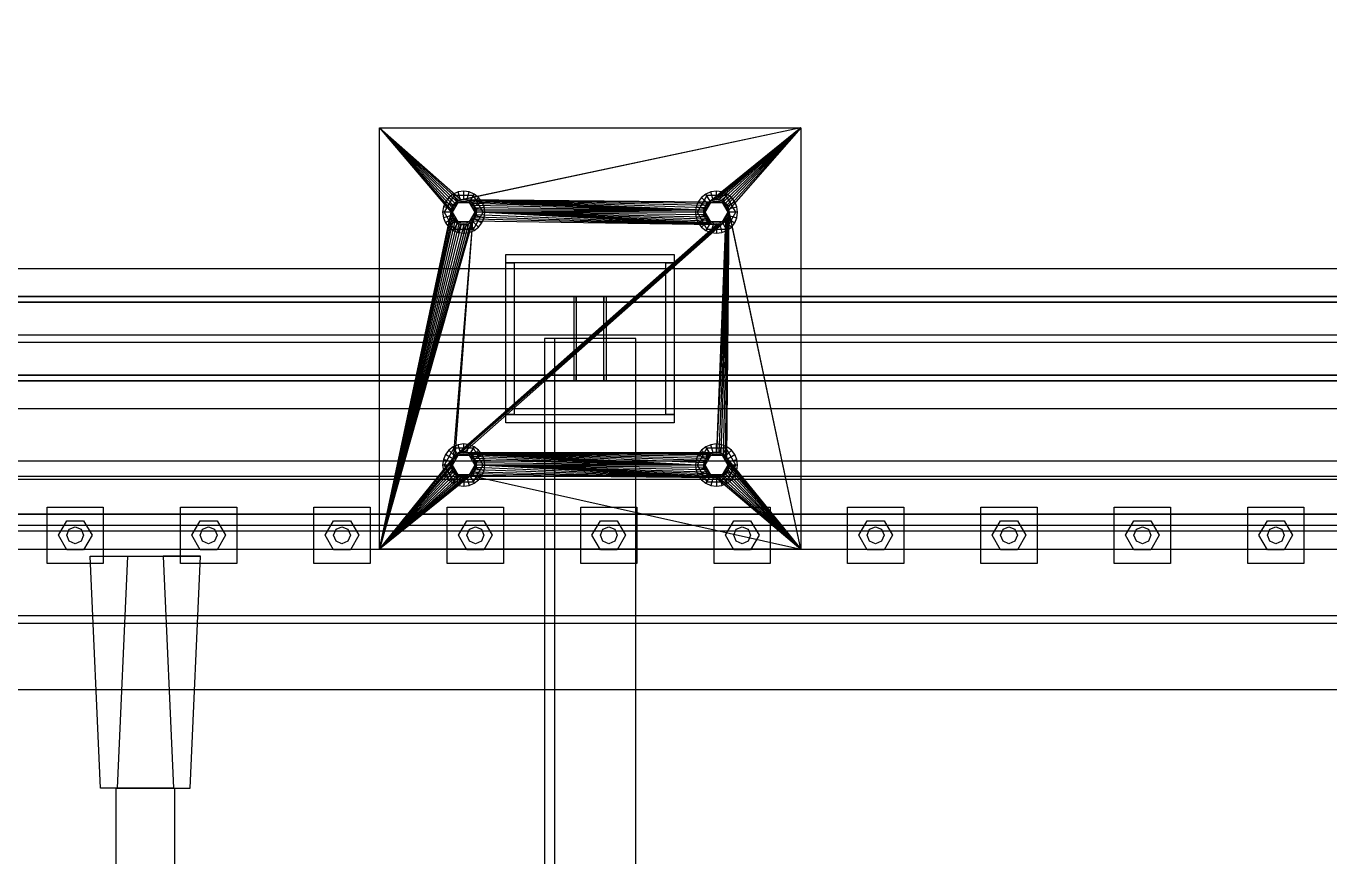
# Model space of a CAD drawing. Header units: millimetres. Extents: x -191664 to 191490, y -197311 to 10263.
# Drawn here: x 3140 to 4068, y -89218 to -88627 of the extents above; entities that cross this region are included whole.
import ezdxf

# ---------------------------------------------------------------- set-up
doc = ezdxf.new("R2010")
doc.units = ezdxf.units.MM
doc.layers.add('DET_mezcladora_superior', color=7, linetype='Continuous', lineweight=0)
doc.layers.add('R15_COTAS_TRANSPORTE_P', color=1, linetype='Continuous', lineweight=0)
doc.dimstyles.new('PLANTA_20', dxfattribs={"dimtxt": 50, "dimasz": 30, "dimexe": 30, "dimexo": 16, "dimgap": 20, "dimtad": 1, "dimtih": 1, "dimtoh": 1, "dimdec": 1, "dimzin": 0, "dimdsep": 46, "dimcen": 0.09, "dimadec": 0, "dimazin": 0, "dimtfac": 1, "dimtdec": 4, "dimtofl": 0, "dimtmove": 0, "dimatfit": 3, "dimfxl": 1, "dimtolj": 1, "dimtzin": 0, "dimarcsym": 0})

# ---------------------------------------------------------------- blocks, each defined once
blk = doc.blocks.new('*D133')
at = {"layer": 'Defpoints', "color": 0, "transparency": 16777216}
for p in [(439.69, -194147.98), (217.89, -194406.09), (-500, -194490), (-500, -194490), (500, -194490)]:
    blk.add_point(p, dxfattribs=at)
at = {"layer": 'R15_COTAS_TRANSPORTE_P', "color": 0, "lineweight": -2, "transparency": 16777216}
blk.add_arc((-500, -194490), 722.77, 2.37834, 17.62166, dxfattribs=at)
at = {"layer": 'R15_COTAS_TRANSPORTE_P', "color": 0, "transparency": 16777216}
for points in [[(184.12, -194272.81), (193.59, -194269.58), (179.18, -194242.8)], [(227.15, -194459.9), (217.15, -194460.11), (222.77, -194490)]]:
    blk.add_solid(points, dxfattribs=at)

msp = doc.modelspace()

# ---------------------------------------------------------------- linework, layer by layer
at = {"layer": 'DET_mezcladora_superior', "color": 252, "true_color": 0x82929a}
for p, q in [((3391.67, -89000), (3391.67, -88700)), ((3391.67, -88700), (3442.67, -88760)), ((3391.67, -88700), (3442.84, -88758.24)), ((3391.67, -88700), (3443.35, -88756.56)), ((3391.67, -88700), (3444.18, -88755)), ((3391.67, -88700), (3445.3, -88753.64)), ((3391.67, -88700), (3446.67, -88752.52)), ((3391.67, -88700), (3448.22, -88751.69)), ((3391.67, -88700), (3449.91, -88751.17)), ((3391.67, -88700), (3691.67, -88700)), ((3691.67, -88700), (3449.91, -88751.17)), ((3691.67, -88700), (3451.67, -88751)), ((3691.67, -88700), (3626.67, -88752.52)), ((3691.67, -88700), (3628.22, -88751.69)), ((3691.67, -88700), (3629.91, -88751.17)), ((3691.67, -88700), (3631.67, -88751)), ((3691.67, -88700), (3633.42, -88751.17)), ((3691.67, -88700), (3635.11, -88751.69)), ((3691.67, -88700), (3636.67, -88752.52)), ((3691.67, -88700), (3638.03, -88753.64)), ((3691.67, -88700), (3639.15, -88755)), ((3691.67, -88700), (3639.98, -88756.56)), ((3691.67, -88700), (3640.49, -88758.24)), ((3691.67, -88700), (3691.67, -89000)), ((3442.84, -88758.24), (3442.67, -88760)), ((3443.35, -88756.56), (3442.84, -88758.24)), ((3444.18, -88755), (3443.35, -88756.56)), ((3445.3, -88753.64), (3444.18, -88755)), ((3446.67, -88752.52), (3445.3, -88753.64)), ((3448.22, -88751.69), (3446.67, -88752.52)), ((3449.91, -88751.17), (3448.22, -88751.69)), ((3451.67, -88751), (3449.91, -88751.17)), ((3453.42, -88751.17), (3451.67, -88751)), ((3451.67, -88751), (3622.84, -88758.24)), ((3451.67, -88751), (3623.35, -88756.56)), ((3451.67, -88751), (3624.18, -88755)), ((3451.67, -88751), (3625.3, -88753.64)), ((3451.67, -88751), (3626.67, -88752.52)), ((3455.11, -88751.69), (3453.42, -88751.17)), ((3453.42, -88751.17), (3622.84, -88758.24)), ((3456.67, -88752.52), (3455.11, -88751.69)), ((3455.11, -88751.69), (3622.84, -88758.24)), ((3458.03, -88753.64), (3456.67, -88752.52)), ((3456.67, -88752.52), (3622.84, -88758.24)), ((3459.15, -88755), (3458.03, -88753.64)), ((3458.03, -88753.64), (3622.84, -88758.24)), ((3459.98, -88756.56), (3459.15, -88755)), ((3459.15, -88755), (3622.84, -88758.24)), ((3460.49, -88758.24), (3459.98, -88756.56)), ((3459.98, -88756.56), (3622.84, -88758.24)), ((3460.67, -88760), (3460.49, -88758.24)), ((3460.49, -88758.24), (3622.84, -88758.24)), ((3460.67, -88760), (3622.84, -88758.24)), ((3622.84, -88758.24), (3622.67, -88760)), ((3623.35, -88756.56), (3622.84, -88758.24)), ((3624.18, -88755), (3623.35, -88756.56)), ((3625.3, -88753.64), (3624.18, -88755)), ((3626.67, -88752.52), (3625.3, -88753.64)), ((3628.22, -88751.69), (3626.67, -88752.52)), ((3629.91, -88751.17), (3628.22, -88751.69)), ((3631.67, -88751), (3629.91, -88751.17)), ((3633.42, -88751.17), (3631.67, -88751)), ((3635.11, -88751.69), (3633.42, -88751.17)), ((3636.67, -88752.52), (3635.11, -88751.69)), ((3638.03, -88753.64), (3636.67, -88752.52)), ((3639.15, -88755), (3638.03, -88753.64)), ((3639.98, -88756.56), (3639.15, -88755)), ((3640.49, -88758.24), (3639.98, -88756.56)), ((3691.67, -89000), (3640.49, -88758.24)), ((3640.67, -88760), (3640.49, -88758.24)), ((3391.67, -89000), (3442.67, -88760)), ((3442.84, -88761.76), (3391.67, -89000)), ((3443.35, -88763.44), (3391.67, -89000)), ((3444.18, -88765), (3391.67, -89000)), ((3445.3, -88766.36), (3391.67, -89000)), ((3458.03, -88766.36), (3391.67, -89000)), ((3446.67, -88767.48), (3391.67, -89000)), ((3456.67, -88767.48), (3391.67, -89000)), ((3448.22, -88768.31), (3391.67, -89000)), ((3455.11, -88768.31), (3391.67, -89000)), ((3442.67, -88760), (3442.84, -88761.76)), ((3442.84, -88761.76), (3443.35, -88763.44)), ((3443.35, -88763.44), (3444.18, -88765)), ((3444.18, -88765), (3445.3, -88766.36)), ((3458.03, -88766.36), (3444.18, -88935)), ((3445.3, -88766.36), (3446.67, -88767.48)), ((3458.03, -88766.36), (3445.3, -88933.64)), ((3638.03, -88766.36), (3445.3, -88933.64)), ((3636.67, -88767.48), (3445.3, -88933.64)), ((3635.11, -88768.31), (3445.3, -88933.64)), ((3638.03, -88766.36), (3446.67, -88932.52)), ((3446.67, -88767.48), (3448.22, -88768.31)), ((3638.03, -88766.36), (3448.22, -88931.69)), ((3448.22, -88768.31), (3449.91, -88768.83)), ((3638.03, -88766.36), (3449.91, -88931.17)), ((3638.03, -88766.36), (3451.67, -88931)), ((3453.42, -88768.83), (3455.11, -88768.31)), ((3455.11, -88768.31), (3456.67, -88767.48)), ((3456.67, -88767.48), (3458.03, -88766.36)), ((3458.03, -88766.36), (3459.15, -88765)), ((3631.67, -88769), (3458.03, -88766.36)), ((3459.15, -88765), (3459.98, -88763.44)), ((3631.67, -88769), (3459.15, -88765)), ((3459.98, -88763.44), (3460.49, -88761.76)), ((3631.67, -88769), (3459.98, -88763.44)), ((3460.49, -88761.76), (3460.67, -88760)), ((3631.67, -88769), (3460.49, -88761.76)), ((3622.67, -88760), (3460.67, -88760)), ((3622.84, -88761.76), (3460.67, -88760)), ((3623.35, -88763.44), (3460.67, -88760)), ((3624.18, -88765), (3460.67, -88760)), ((3625.3, -88766.36), (3460.67, -88760)), ((3626.67, -88767.48), (3460.67, -88760)), ((3628.22, -88768.31), (3460.67, -88760)), ((3629.91, -88768.83), (3460.67, -88760)), ((3631.67, -88769), (3460.67, -88760)), ((3622.67, -88760), (3622.84, -88761.76)), ((3622.84, -88761.76), (3623.35, -88763.44)), ((3623.35, -88763.44), (3624.18, -88765)), ((3624.18, -88765), (3625.3, -88766.36)), ((3625.3, -88766.36), (3626.67, -88767.48)), ((3626.67, -88767.48), (3628.22, -88768.31)), ((3628.22, -88768.31), (3629.91, -88768.83)), ((3640.67, -88760), (3631.67, -88931)), ((3640.49, -88761.76), (3631.67, -88931)), ((3639.98, -88763.44), (3631.67, -88931)), ((3639.15, -88765), (3631.67, -88931)), ((3638.03, -88766.36), (3631.67, -88931)), ((3640.67, -88760), (3633.42, -88931.17)), ((3633.42, -88768.83), (3635.11, -88768.31)), ((3635.11, -88931.69), (3640.67, -88760)), ((3635.11, -88768.31), (3636.67, -88767.48)), ((3636.67, -88932.52), (3640.67, -88760)), ((3636.67, -88767.48), (3638.03, -88766.36)), ((3638.03, -88933.64), (3640.67, -88760)), ((3638.03, -88766.36), (3639.15, -88765)), ((3639.15, -88935), (3640.67, -88760)), ((3639.15, -88765), (3639.98, -88763.44)), ((3639.98, -88763.44), (3640.49, -88761.76)), ((3640.49, -88761.76), (3640.67, -88760)), ((3691.67, -89000), (3640.67, -88760)), ((3449.91, -88768.83), (3391.67, -89000)), ((3453.42, -88768.83), (3391.67, -89000)), ((3451.67, -88769), (3391.67, -89000)), ((3633.42, -88768.83), (3445.3, -88933.64)), ((3631.67, -88769), (3445.3, -88933.64)), ((3449.91, -88768.83), (3451.67, -88769)), ((3451.67, -88769), (3453.42, -88768.83)), ((3629.91, -88768.83), (3631.67, -88769)), ((3631.67, -88769), (3633.42, -88768.83)), ((3391.67, -89000), (3444.18, -88935)), ((3444.18, -88935), (3443.35, -88936.56)), ((3445.3, -88933.64), (3444.18, -88935)), ((3446.67, -88932.52), (3445.3, -88933.64)), ((3448.22, -88931.69), (3446.67, -88932.52)), ((3449.91, -88931.17), (3448.22, -88931.69)), ((3451.67, -88931), (3449.91, -88931.17)), ((3453.42, -88931.17), (3451.67, -88931)), ((3451.67, -88931), (3622.67, -88940)), ((3451.67, -88931), (3622.84, -88938.24)), ((3451.67, -88931), (3623.35, -88936.56)), ((3451.67, -88931), (3624.18, -88935)), ((3451.67, -88931), (3625.3, -88933.64)), ((3451.67, -88931), (3626.67, -88932.52)), ((3451.67, -88931), (3628.22, -88931.69)), ((3451.67, -88931), (3629.91, -88931.17)), ((3451.67, -88931), (3631.67, -88931)), ((3455.11, -88931.69), (3453.42, -88931.17)), ((3453.42, -88931.17), (3622.67, -88940)), ((3456.67, -88932.52), (3455.11, -88931.69)), ((3455.11, -88931.69), (3622.67, -88940)), ((3458.03, -88933.64), (3456.67, -88932.52)), ((3456.67, -88932.52), (3622.67, -88940)), ((3459.15, -88935), (3458.03, -88933.64)), ((3458.03, -88933.64), (3622.67, -88940)), ((3459.98, -88936.56), (3459.15, -88935)), ((3459.15, -88935), (3622.67, -88940)), ((3624.18, -88935), (3623.35, -88936.56)), ((3625.3, -88933.64), (3624.18, -88935)), ((3626.67, -88932.52), (3625.3, -88933.64)), ((3628.22, -88931.69), (3626.67, -88932.52)), ((3629.91, -88931.17), (3628.22, -88931.69)), ((3631.67, -88931), (3629.91, -88931.17)), ((3633.42, -88931.17), (3631.67, -88931)), ((3635.11, -88931.69), (3633.42, -88931.17)), ((3636.67, -88932.52), (3635.11, -88931.69)), ((3638.03, -88933.64), (3636.67, -88932.52)), ((3639.15, -88935), (3638.03, -88933.64)), ((3639.98, -88936.56), (3639.15, -88935)), ((3639.15, -88935), (3691.67, -89000)), ((3391.67, -89000), (3443.35, -88936.56)), ((3391.67, -89000), (3442.84, -88938.24)), ((3442.67, -88940), (3391.67, -89000)), ((3442.84, -88941.76), (3391.67, -89000)), ((3443.35, -88943.44), (3391.67, -89000)), ((3442.84, -88938.24), (3442.67, -88940)), ((3442.67, -88940), (3442.84, -88941.76)), ((3443.35, -88936.56), (3442.84, -88938.24)), ((3442.84, -88941.76), (3443.35, -88943.44)), ((3443.35, -88943.44), (3444.18, -88945)), ((3459.15, -88945), (3459.98, -88943.44)), ((3460.49, -88938.24), (3459.98, -88936.56)), ((3459.98, -88936.56), (3622.67, -88940)), ((3459.98, -88943.44), (3460.49, -88941.76)), ((3631.67, -88949), (3459.98, -88943.44)), ((3460.67, -88940), (3460.49, -88938.24)), ((3460.49, -88938.24), (3622.67, -88940)), ((3460.49, -88941.76), (3460.67, -88940)), ((3631.67, -88949), (3460.49, -88941.76)), ((3622.67, -88940), (3460.67, -88940)), ((3622.84, -88941.76), (3460.67, -88940)), ((3623.35, -88943.44), (3460.67, -88940)), ((3624.18, -88945), (3460.67, -88940)), ((3625.3, -88946.36), (3460.67, -88940)), ((3626.67, -88947.48), (3460.67, -88940)), ((3628.22, -88948.31), (3460.67, -88940)), ((3629.91, -88948.83), (3460.67, -88940)), ((3631.67, -88949), (3460.67, -88940)), ((3622.84, -88938.24), (3622.67, -88940)), ((3622.67, -88940), (3622.84, -88941.76)), ((3623.35, -88936.56), (3622.84, -88938.24)), ((3622.84, -88941.76), (3623.35, -88943.44)), ((3623.35, -88943.44), (3624.18, -88945)), ((3639.15, -88945), (3639.98, -88943.44)), ((3640.49, -88938.24), (3639.98, -88936.56)), ((3639.98, -88936.56), (3691.67, -89000)), ((3639.98, -88943.44), (3640.49, -88941.76)), ((3639.98, -88943.44), (3691.67, -89000)), ((3640.67, -88940), (3640.49, -88938.24)), ((3640.49, -88938.24), (3691.67, -89000)), ((3640.49, -88941.76), (3640.67, -88940)), ((3640.49, -88941.76), (3691.67, -89000)), ((3640.67, -88940), (3691.67, -89000)), ((3444.18, -88945), (3391.67, -89000)), ((3445.3, -88946.36), (3391.67, -89000)), ((3446.67, -88947.48), (3391.67, -89000)), ((3456.67, -88947.48), (3391.67, -89000)), ((3448.22, -88948.31), (3391.67, -89000)), ((3455.11, -88948.31), (3391.67, -89000)), ((3449.91, -88948.83), (3391.67, -89000)), ((3453.42, -88948.83), (3391.67, -89000)), ((3451.67, -88949), (3391.67, -89000)), ((3444.18, -88945), (3445.3, -88946.36)), ((3445.3, -88946.36), (3446.67, -88947.48)), ((3446.67, -88947.48), (3448.22, -88948.31)), ((3448.22, -88948.31), (3449.91, -88948.83)), ((3449.91, -88948.83), (3451.67, -88949)), ((3451.67, -88949), (3453.42, -88948.83)), ((3453.42, -88948.83), (3455.11, -88948.31)), ((3455.11, -88948.31), (3456.67, -88947.48)), ((3456.67, -88947.48), (3458.03, -88946.36)), ((3456.67, -88947.48), (3691.67, -89000)), ((3631.67, -88949), (3456.67, -88947.48)), ((3458.03, -88946.36), (3459.15, -88945)), ((3631.67, -88949), (3458.03, -88946.36)), ((3631.67, -88949), (3459.15, -88945)), ((3624.18, -88945), (3625.3, -88946.36)), ((3625.3, -88946.36), (3626.67, -88947.48)), ((3626.67, -88947.48), (3628.22, -88948.31)), ((3628.22, -88948.31), (3629.91, -88948.83)), ((3629.91, -88948.83), (3631.67, -88949)), ((3631.67, -88949), (3633.42, -88948.83)), ((3631.67, -88949), (3691.67, -89000)), ((3633.42, -88948.83), (3635.11, -88948.31)), ((3633.42, -88948.83), (3691.67, -89000)), ((3635.11, -88948.31), (3636.67, -88947.48)), ((3635.11, -88948.31), (3691.67, -89000)), ((3636.67, -88947.48), (3638.03, -88946.36)), ((3636.67, -88947.48), (3691.67, -89000)), ((3638.03, -88946.36), (3639.15, -88945)), ((3638.03, -88946.36), (3691.67, -89000)), ((3639.15, -88945), (3691.67, -89000)), ((3691.67, -89000), (3391.67, -89000))]:
    msp.add_line(p, q, dxfattribs=at)
at = {"layer": 'DET_mezcladora_superior', "color": 252, "true_color": 0x8ba19a}
for p, q in [((3444.74, -88748.01), (3437.82, -88760)), ((3441.06, -88749.39), (3438.68, -88752.5)), ((3444.17, -88747.01), (3441.06, -88749.39)), ((3445.3, -88753.64), (3441.06, -88749.39)), ((3447.78, -88745.51), (3444.17, -88747.01)), ((3447.17, -88752.21), (3444.17, -88747.01)), ((3458.59, -88748.01), (3444.74, -88748.01)), ((3447.67, -88753.07), (3444.74, -88748.01)), ((3451.67, -88745), (3447.78, -88745.51)), ((3449.34, -88751.31), (3447.78, -88745.51)), ((3455.55, -88745.51), (3451.67, -88745)), ((3451.67, -88751), (3451.67, -88745)), ((3454, -88751.31), (3455.55, -88745.51)), ((3459.17, -88747.01), (3455.55, -88745.51)), ((3455.67, -88753.07), (3458.59, -88748.01)), ((3456.17, -88752.21), (3459.17, -88747.01)), ((3458.03, -88753.64), (3462.27, -88749.39)), ((3465.52, -88760), (3458.59, -88748.01)), ((3462.27, -88749.39), (3459.17, -88747.01)), ((3464.66, -88752.5), (3462.27, -88749.39)), ((3624.74, -88748.01), (3617.82, -88760)), ((3621.06, -88749.39), (3618.68, -88752.5)), ((3624.17, -88747.01), (3621.06, -88749.39)), ((3625.3, -88753.64), (3621.06, -88749.39)), ((3627.78, -88745.51), (3624.17, -88747.01)), ((3627.17, -88752.21), (3624.17, -88747.01)), ((3638.59, -88748.01), (3624.74, -88748.01)), ((3627.67, -88753.07), (3624.74, -88748.01)), ((3631.67, -88745), (3627.78, -88745.51)), ((3629.34, -88751.31), (3627.78, -88745.51)), ((3635.55, -88745.51), (3631.67, -88745)), ((3631.67, -88751), (3631.67, -88745)), ((3634, -88751.31), (3635.55, -88745.51)), ((3639.17, -88747.01), (3635.55, -88745.51)), ((3635.67, -88753.07), (3638.59, -88748.01)), ((3636.17, -88752.21), (3639.17, -88747.01)), ((3638.03, -88753.64), (3642.27, -88749.39)), ((3645.52, -88760), (3638.59, -88748.01)), ((3642.27, -88749.39), (3639.17, -88747.01)), ((3644.66, -88752.5), (3642.27, -88749.39)), ((3437.18, -88756.12), (3436.67, -88760)), ((3438.68, -88752.5), (3437.18, -88756.12)), ((3442.97, -88757.67), (3437.18, -88756.12)), ((3443.87, -88755.5), (3438.68, -88752.5)), ((3442.67, -88760), (3442.97, -88757.67)), ((3442.97, -88757.67), (3443.87, -88755.5)), ((3443.67, -88760), (3447.67, -88753.07)), ((3443.87, -88755.5), (3445.3, -88753.64)), ((3445.3, -88753.64), (3447.17, -88752.21)), ((3447.17, -88752.21), (3449.34, -88751.31)), ((3447.67, -88753.07), (3455.67, -88753.07)), ((3449.34, -88751.31), (3451.67, -88751)), ((3451.67, -88751), (3454, -88751.31)), ((3454, -88751.31), (3456.17, -88752.21)), ((3455.67, -88753.07), (3459.67, -88760)), ((3456.17, -88752.21), (3458.03, -88753.64)), ((3458.03, -88753.64), (3459.46, -88755.5)), ((3459.46, -88755.5), (3464.66, -88752.5)), ((3459.46, -88755.5), (3460.36, -88757.67)), ((3460.36, -88757.67), (3466.16, -88756.12)), ((3460.36, -88757.67), (3460.67, -88760)), ((3466.16, -88756.12), (3464.66, -88752.5)), ((3466.67, -88760), (3466.16, -88756.12)), ((3617.18, -88756.12), (3616.67, -88760)), ((3618.68, -88752.5), (3617.18, -88756.12)), ((3622.97, -88757.67), (3617.18, -88756.12)), ((3623.87, -88755.5), (3618.68, -88752.5)), ((3622.67, -88760), (3622.97, -88757.67)), ((3622.97, -88757.67), (3623.87, -88755.5)), ((3623.67, -88760), (3627.67, -88753.07)), ((3623.87, -88755.5), (3625.3, -88753.64)), ((3625.3, -88753.64), (3627.17, -88752.21)), ((3627.17, -88752.21), (3629.34, -88751.31)), ((3627.67, -88753.07), (3635.67, -88753.07)), ((3629.34, -88751.31), (3631.67, -88751)), ((3631.67, -88751), (3634, -88751.31)), ((3634, -88751.31), (3636.17, -88752.21)), ((3635.67, -88753.07), (3639.67, -88760)), ((3636.17, -88752.21), (3638.03, -88753.64)), ((3638.03, -88753.64), (3639.46, -88755.5)), ((3639.46, -88755.5), (3644.66, -88752.5)), ((3639.46, -88755.5), (3640.36, -88757.67)), ((3640.36, -88757.67), (3646.16, -88756.12)), ((3640.36, -88757.67), (3640.67, -88760)), ((3646.16, -88756.12), (3644.66, -88752.5)), ((3646.67, -88760), (3646.16, -88756.12)), ((3442.67, -88760), (3436.67, -88760)), ((3436.67, -88760), (3437.18, -88763.88)), ((3442.97, -88762.33), (3437.18, -88763.88)), ((3437.18, -88763.88), (3438.68, -88767.5)), ((3443.67, -88760), (3437.82, -88760)), ((3437.82, -88760), (3444.74, -88771.99)), ((3443.87, -88764.5), (3438.68, -88767.5)), ((3438.68, -88767.5), (3441.06, -88770.61)), ((3445.3, -88766.36), (3441.06, -88770.61)), ((3442.97, -88762.33), (3442.67, -88760)), ((3443.87, -88764.5), (3442.97, -88762.33)), ((3447.67, -88766.93), (3443.67, -88760)), ((3445.3, -88766.36), (3443.87, -88764.5)), ((3447.17, -88767.79), (3444.17, -88772.99)), ((3447.67, -88766.93), (3444.74, -88771.99)), ((3447.17, -88767.79), (3445.3, -88766.36)), ((3449.34, -88768.69), (3447.17, -88767.79)), ((3455.67, -88766.93), (3447.67, -88766.93)), ((3456.17, -88767.79), (3454, -88768.69)), ((3459.67, -88760), (3455.67, -88766.93)), ((3455.67, -88766.93), (3458.59, -88771.99)), ((3458.03, -88766.36), (3456.17, -88767.79)), ((3456.17, -88767.79), (3459.17, -88772.99)), ((3459.46, -88764.5), (3458.03, -88766.36)), ((3458.03, -88766.36), (3462.27, -88770.61)), ((3458.59, -88771.99), (3465.52, -88760)), ((3460.36, -88762.33), (3459.46, -88764.5)), ((3459.46, -88764.5), (3464.66, -88767.5)), ((3465.52, -88760), (3459.67, -88760)), ((3460.67, -88760), (3460.36, -88762.33)), ((3460.36, -88762.33), (3466.16, -88763.88)), ((3466.67, -88760), (3460.67, -88760)), ((3462.27, -88770.61), (3464.66, -88767.5)), ((3464.66, -88767.5), (3466.16, -88763.88)), ((3466.16, -88763.88), (3466.67, -88760)), ((3622.67, -88760), (3616.67, -88760)), ((3616.67, -88760), (3617.18, -88763.88)), ((3622.97, -88762.33), (3617.18, -88763.88)), ((3617.18, -88763.88), (3618.68, -88767.5)), ((3623.67, -88760), (3617.82, -88760)), ((3617.82, -88760), (3624.74, -88771.99)), ((3623.87, -88764.5), (3618.68, -88767.5)), ((3618.68, -88767.5), (3621.06, -88770.61)), ((3625.3, -88766.36), (3621.06, -88770.61)), ((3622.97, -88762.33), (3622.67, -88760)), ((3623.87, -88764.5), (3622.97, -88762.33)), ((3627.67, -88766.93), (3623.67, -88760)), ((3625.3, -88766.36), (3623.87, -88764.5)), ((3627.17, -88767.79), (3624.17, -88772.99)), ((3627.67, -88766.93), (3624.74, -88771.99)), ((3627.17, -88767.79), (3625.3, -88766.36)), ((3629.34, -88768.69), (3627.17, -88767.79)), ((3635.67, -88766.93), (3627.67, -88766.93)), ((3636.17, -88767.79), (3634, -88768.69)), ((3639.67, -88760), (3635.67, -88766.93)), ((3635.67, -88766.93), (3638.59, -88771.99)), ((3638.03, -88766.36), (3636.17, -88767.79)), ((3636.17, -88767.79), (3639.17, -88772.99)), ((3639.46, -88764.5), (3638.03, -88766.36)), ((3638.03, -88766.36), (3642.27, -88770.61)), ((3638.59, -88771.99), (3645.52, -88760)), ((3640.36, -88762.33), (3639.46, -88764.5)), ((3639.46, -88764.5), (3644.66, -88767.5)), ((3645.52, -88760), (3639.67, -88760)), ((3640.67, -88760), (3640.36, -88762.33)), ((3640.36, -88762.33), (3646.16, -88763.88)), ((3646.67, -88760), (3640.67, -88760)), ((3642.27, -88770.61), (3644.66, -88767.5)), ((3644.66, -88767.5), (3646.16, -88763.88)), ((3646.16, -88763.88), (3646.67, -88760)), ((3441.06, -88770.61), (3444.17, -88772.99)), ((3444.17, -88772.99), (3447.78, -88774.49)), ((3444.74, -88771.99), (3458.59, -88771.99)), ((3449.34, -88768.69), (3447.78, -88774.49)), ((3447.78, -88774.49), (3451.67, -88775)), ((3451.67, -88769), (3449.34, -88768.69)), ((3454, -88768.69), (3451.67, -88769)), ((3451.67, -88769), (3451.67, -88775)), ((3451.67, -88775), (3455.55, -88774.49)), ((3454, -88768.69), (3455.55, -88774.49)), ((3455.55, -88774.49), (3459.17, -88772.99)), ((3459.17, -88772.99), (3462.27, -88770.61)), ((3621.06, -88770.61), (3624.17, -88772.99)), ((3624.17, -88772.99), (3627.78, -88774.49)), ((3624.74, -88771.99), (3638.59, -88771.99)), ((3629.34, -88768.69), (3627.78, -88774.49)), ((3627.78, -88774.49), (3631.67, -88775)), ((3631.67, -88769), (3629.34, -88768.69)), ((3634, -88768.69), (3631.67, -88769)), ((3631.67, -88769), (3631.67, -88775)), ((3631.67, -88775), (3635.55, -88774.49)), ((3634, -88768.69), (3635.55, -88774.49)), ((3635.55, -88774.49), (3639.17, -88772.99)), ((3639.17, -88772.99), (3642.27, -88770.61)), ((3447.78, -88925.51), (3444.17, -88927.01)), ((3451.67, -88925), (3447.78, -88925.51)), ((3449.34, -88931.31), (3447.78, -88925.51)), ((3455.55, -88925.51), (3451.67, -88925)), ((3451.67, -88931), (3451.67, -88925)), ((3454, -88931.31), (3455.55, -88925.51)), ((3459.17, -88927.01), (3455.55, -88925.51)), ((3627.78, -88925.51), (3624.17, -88927.01)), ((3631.67, -88925), (3627.78, -88925.51)), ((3629.34, -88931.31), (3627.78, -88925.51)), ((3635.55, -88925.51), (3631.67, -88925)), ((3631.67, -88931), (3631.67, -88925)), ((3634, -88931.31), (3635.55, -88925.51)), ((3639.17, -88927.01), (3635.55, -88925.51)), ((3438.68, -88932.5), (3437.18, -88936.12)), ((3444.74, -88928.01), (3437.82, -88940)), ((3441.06, -88929.39), (3438.68, -88932.5)), ((3443.87, -88935.5), (3438.68, -88932.5)), ((3444.17, -88927.01), (3441.06, -88929.39)), ((3445.3, -88933.64), (3441.06, -88929.39)), ((3443.67, -88940), (3447.67, -88933.07)), ((3443.87, -88935.5), (3445.3, -88933.64)), ((3447.17, -88932.21), (3444.17, -88927.01)), ((3458.59, -88928.01), (3444.74, -88928.01)), ((3447.67, -88933.07), (3444.74, -88928.01)), ((3445.3, -88933.64), (3447.17, -88932.21)), ((3447.17, -88932.21), (3449.34, -88931.31)), ((3447.67, -88933.07), (3455.67, -88933.07)), ((3449.34, -88931.31), (3451.67, -88931)), ((3451.67, -88931), (3454, -88931.31)), ((3454, -88931.31), (3456.17, -88932.21)), ((3455.67, -88933.07), (3458.59, -88928.01)), ((3455.67, -88933.07), (3459.67, -88940)), ((3456.17, -88932.21), (3459.17, -88927.01)), ((3456.17, -88932.21), (3458.03, -88933.64)), ((3458.03, -88933.64), (3462.27, -88929.39)), ((3458.03, -88933.64), (3459.46, -88935.5)), ((3465.52, -88940), (3458.59, -88928.01)), ((3462.27, -88929.39), (3459.17, -88927.01)), ((3459.46, -88935.5), (3464.66, -88932.5)), ((3464.66, -88932.5), (3462.27, -88929.39)), ((3466.16, -88936.12), (3464.66, -88932.5)), ((3618.68, -88932.5), (3617.18, -88936.12)), ((3624.74, -88928.01), (3617.82, -88940)), ((3621.06, -88929.39), (3618.68, -88932.5)), ((3623.87, -88935.5), (3618.68, -88932.5)), ((3624.17, -88927.01), (3621.06, -88929.39)), ((3625.3, -88933.64), (3621.06, -88929.39)), ((3623.67, -88940), (3627.67, -88933.07)), ((3623.87, -88935.5), (3625.3, -88933.64)), ((3627.17, -88932.21), (3624.17, -88927.01)), ((3638.59, -88928.01), (3624.74, -88928.01)), ((3627.67, -88933.07), (3624.74, -88928.01)), ((3625.3, -88933.64), (3627.17, -88932.21)), ((3627.17, -88932.21), (3629.34, -88931.31)), ((3627.67, -88933.07), (3635.67, -88933.07)), ((3629.34, -88931.31), (3631.67, -88931)), ((3631.67, -88931), (3634, -88931.31)), ((3634, -88931.31), (3636.17, -88932.21)), ((3635.67, -88933.07), (3638.59, -88928.01)), ((3635.67, -88933.07), (3639.67, -88940)), ((3636.17, -88932.21), (3639.17, -88927.01)), ((3636.17, -88932.21), (3638.03, -88933.64)), ((3638.03, -88933.64), (3642.27, -88929.39)), ((3638.03, -88933.64), (3639.46, -88935.5)), ((3645.52, -88940), (3638.59, -88928.01)), ((3642.27, -88929.39), (3639.17, -88927.01)), ((3639.46, -88935.5), (3644.66, -88932.5)), ((3644.66, -88932.5), (3642.27, -88929.39)), ((3646.16, -88936.12), (3644.66, -88932.5)), ((3437.18, -88936.12), (3436.67, -88940)), ((3442.67, -88940), (3436.67, -88940)), ((3436.67, -88940), (3437.18, -88943.88)), ((3442.97, -88937.67), (3437.18, -88936.12)), ((3442.97, -88942.33), (3437.18, -88943.88)), ((3437.18, -88943.88), (3438.68, -88947.5)), ((3443.67, -88940), (3437.82, -88940)), ((3437.82, -88940), (3444.74, -88951.99)), ((3443.87, -88944.5), (3438.68, -88947.5)), ((3442.67, -88940), (3442.97, -88937.67)), ((3442.97, -88942.33), (3442.67, -88940)), ((3442.97, -88937.67), (3443.87, -88935.5)), ((3443.87, -88944.5), (3442.97, -88942.33)), ((3447.67, -88946.93), (3443.67, -88940)), ((3445.3, -88946.36), (3443.87, -88944.5)), ((3459.67, -88940), (3455.67, -88946.93)), ((3459.46, -88944.5), (3458.03, -88946.36)), ((3458.59, -88951.99), (3465.52, -88940)), ((3459.46, -88935.5), (3460.36, -88937.67)), ((3460.36, -88942.33), (3459.46, -88944.5)), ((3459.46, -88944.5), (3464.66, -88947.5)), ((3465.52, -88940), (3459.67, -88940)), ((3460.36, -88937.67), (3466.16, -88936.12)), ((3460.36, -88937.67), (3460.67, -88940)), ((3460.67, -88940), (3460.36, -88942.33)), ((3460.36, -88942.33), (3466.16, -88943.88)), ((3466.67, -88940), (3460.67, -88940)), ((3464.66, -88947.5), (3466.16, -88943.88)), ((3466.67, -88940), (3466.16, -88936.12)), ((3466.16, -88943.88), (3466.67, -88940)), ((3617.18, -88936.12), (3616.67, -88940)), ((3622.67, -88940), (3616.67, -88940)), ((3616.67, -88940), (3617.18, -88943.88)), ((3622.97, -88937.67), (3617.18, -88936.12)), ((3622.97, -88942.33), (3617.18, -88943.88)), ((3617.18, -88943.88), (3618.68, -88947.5)), ((3623.67, -88940), (3617.82, -88940)), ((3617.82, -88940), (3624.74, -88951.99)), ((3623.87, -88944.5), (3618.68, -88947.5)), ((3622.67, -88940), (3622.97, -88937.67)), ((3622.97, -88942.33), (3622.67, -88940)), ((3622.97, -88937.67), (3623.87, -88935.5)), ((3623.87, -88944.5), (3622.97, -88942.33)), ((3627.67, -88946.93), (3623.67, -88940)), ((3625.3, -88946.36), (3623.87, -88944.5)), ((3639.67, -88940), (3635.67, -88946.93)), ((3639.46, -88944.5), (3638.03, -88946.36)), ((3638.59, -88951.99), (3645.52, -88940)), ((3639.46, -88935.5), (3640.36, -88937.67)), ((3640.36, -88942.33), (3639.46, -88944.5)), ((3639.46, -88944.5), (3644.66, -88947.5)), ((3645.52, -88940), (3639.67, -88940)), ((3640.36, -88937.67), (3646.16, -88936.12)), ((3640.36, -88937.67), (3640.67, -88940)), ((3640.67, -88940), (3640.36, -88942.33)), ((3640.36, -88942.33), (3646.16, -88943.88)), ((3646.67, -88940), (3640.67, -88940)), ((3644.66, -88947.5), (3646.16, -88943.88)), ((3646.67, -88940), (3646.16, -88936.12)), ((3646.16, -88943.88), (3646.67, -88940)), ((3438.68, -88947.5), (3441.06, -88950.61)), ((3445.3, -88946.36), (3441.06, -88950.61)), ((3441.06, -88950.61), (3444.17, -88952.99)), ((3447.17, -88947.79), (3444.17, -88952.99)), ((3444.17, -88952.99), (3447.78, -88954.49)), ((3447.67, -88946.93), (3444.74, -88951.99)), ((3444.74, -88951.99), (3458.59, -88951.99)), ((3447.17, -88947.79), (3445.3, -88946.36)), ((3449.34, -88948.69), (3447.17, -88947.79)), ((3455.67, -88946.93), (3447.67, -88946.93)), ((3449.34, -88948.69), (3447.78, -88954.49)), ((3451.67, -88949), (3449.34, -88948.69)), ((3454, -88948.69), (3451.67, -88949)), ((3451.67, -88949), (3451.67, -88955)), ((3456.17, -88947.79), (3454, -88948.69)), ((3454, -88948.69), (3455.55, -88954.49)), ((3455.55, -88954.49), (3459.17, -88952.99)), ((3455.67, -88946.93), (3458.59, -88951.99)), ((3458.03, -88946.36), (3456.17, -88947.79)), ((3456.17, -88947.79), (3459.17, -88952.99)), ((3458.03, -88946.36), (3462.27, -88950.61)), ((3459.17, -88952.99), (3462.27, -88950.61)), ((3462.27, -88950.61), (3464.66, -88947.5)), ((3618.68, -88947.5), (3621.06, -88950.61)), ((3625.3, -88946.36), (3621.06, -88950.61)), ((3621.06, -88950.61), (3624.17, -88952.99)), ((3627.17, -88947.79), (3624.17, -88952.99)), ((3624.17, -88952.99), (3627.78, -88954.49)), ((3627.67, -88946.93), (3624.74, -88951.99)), ((3624.74, -88951.99), (3638.59, -88951.99)), ((3627.17, -88947.79), (3625.3, -88946.36)), ((3629.34, -88948.69), (3627.17, -88947.79)), ((3635.67, -88946.93), (3627.67, -88946.93)), ((3629.34, -88948.69), (3627.78, -88954.49)), ((3631.67, -88949), (3629.34, -88948.69)), ((3634, -88948.69), (3631.67, -88949)), ((3631.67, -88949), (3631.67, -88955)), ((3636.17, -88947.79), (3634, -88948.69)), ((3634, -88948.69), (3635.55, -88954.49)), ((3635.55, -88954.49), (3639.17, -88952.99)), ((3635.67, -88946.93), (3638.59, -88951.99)), ((3638.03, -88946.36), (3636.17, -88947.79)), ((3636.17, -88947.79), (3639.17, -88952.99)), ((3638.03, -88946.36), (3642.27, -88950.61)), ((3639.17, -88952.99), (3642.27, -88950.61)), ((3642.27, -88950.61), (3644.66, -88947.5)), ((3447.78, -88954.49), (3451.67, -88955)), ((3451.67, -88955), (3455.55, -88954.49)), ((3627.78, -88954.49), (3631.67, -88955)), ((3631.67, -88955), (3635.55, -88954.49))]:
    msp.add_line(p, q, dxfattribs=at)
at = {"layer": 'DET_mezcladora_superior', "color": 9, "true_color": 0xaeb9be}
for p, q in [((3443.67, -88760), (3443.94, -88757.93)), ((3443.94, -88757.93), (3444.74, -88756)), ((3444.74, -88756), (3446.01, -88754.34)), ((3446.01, -88754.34), (3447.67, -88753.07)), ((3447.67, -88753.07), (3449.6, -88752.27)), ((3449.6, -88752.27), (3451.67, -88752)), ((3451.67, -88752), (3453.74, -88752.27)), ((3453.74, -88752.27), (3455.67, -88753.07)), ((3455.67, -88753.07), (3457.32, -88754.34)), ((3457.32, -88754.34), (3458.59, -88756)), ((3458.59, -88756), (3459.39, -88757.93)), ((3459.39, -88757.93), (3459.67, -88760)), ((3623.67, -88760), (3623.94, -88757.93)), ((3623.94, -88757.93), (3624.74, -88756)), ((3624.74, -88756), (3626.01, -88754.34)), ((3626.01, -88754.34), (3627.67, -88753.07)), ((3627.67, -88753.07), (3629.6, -88752.27)), ((3629.6, -88752.27), (3631.67, -88752)), ((3631.67, -88752), (3633.74, -88752.27)), ((3633.74, -88752.27), (3635.67, -88753.07)), ((3635.67, -88753.07), (3637.32, -88754.34)), ((3637.32, -88754.34), (3638.59, -88756)), ((3638.59, -88756), (3639.39, -88757.93)), ((3639.39, -88757.93), (3639.67, -88760)), ((3443.94, -88762.07), (3443.67, -88760)), ((3444.74, -88764), (3443.94, -88762.07)), ((3446.01, -88765.66), (3444.74, -88764)), ((3447.67, -88766.93), (3446.01, -88765.66)), ((3449.6, -88767.73), (3447.67, -88766.93)), ((3451.67, -88768), (3449.6, -88767.73)), ((3453.74, -88767.73), (3451.67, -88768)), ((3455.67, -88766.93), (3453.74, -88767.73)), ((3457.32, -88765.66), (3455.67, -88766.93)), ((3458.59, -88764), (3457.32, -88765.66)), ((3459.39, -88762.07), (3458.59, -88764)), ((3459.67, -88760), (3459.39, -88762.07)), ((3623.94, -88762.07), (3623.67, -88760)), ((3624.74, -88764), (3623.94, -88762.07)), ((3626.01, -88765.66), (3624.74, -88764)), ((3627.67, -88766.93), (3626.01, -88765.66)), ((3629.6, -88767.73), (3627.67, -88766.93)), ((3631.67, -88768), (3629.6, -88767.73)), ((3633.74, -88767.73), (3631.67, -88768)), ((3635.67, -88766.93), (3633.74, -88767.73)), ((3637.32, -88765.66), (3635.67, -88766.93)), ((3638.59, -88764), (3637.32, -88765.66)), ((3639.39, -88762.07), (3638.59, -88764)), ((3639.67, -88760), (3639.39, -88762.07)), ((3444.74, -88936), (3446.01, -88934.34)), ((3446.01, -88934.34), (3447.67, -88933.07)), ((3447.67, -88933.07), (3449.6, -88932.27)), ((3449.6, -88932.27), (3451.67, -88932)), ((3451.67, -88932), (3453.74, -88932.27)), ((3453.74, -88932.27), (3455.67, -88933.07)), ((3455.67, -88933.07), (3457.32, -88934.34)), ((3457.32, -88934.34), (3458.59, -88936)), ((3624.74, -88936), (3626.01, -88934.34)), ((3626.01, -88934.34), (3627.67, -88933.07)), ((3627.67, -88933.07), (3629.6, -88932.27)), ((3629.6, -88932.27), (3631.67, -88932)), ((3631.67, -88932), (3633.74, -88932.27)), ((3633.74, -88932.27), (3635.67, -88933.07)), ((3635.67, -88933.07), (3637.32, -88934.34)), ((3637.32, -88934.34), (3638.59, -88936)), ((3443.67, -88940), (3443.94, -88937.93)), ((3443.94, -88942.07), (3443.67, -88940)), ((3443.94, -88937.93), (3444.74, -88936)), ((3444.74, -88944), (3443.94, -88942.07)), ((3446.01, -88945.66), (3444.74, -88944)), ((3458.59, -88944), (3457.32, -88945.66)), ((3458.59, -88936), (3459.39, -88937.93)), ((3459.39, -88942.07), (3458.59, -88944)), ((3459.39, -88937.93), (3459.67, -88940)), ((3459.67, -88940), (3459.39, -88942.07)), ((3623.67, -88940), (3623.94, -88937.93)), ((3623.94, -88942.07), (3623.67, -88940)), ((3623.94, -88937.93), (3624.74, -88936)), ((3624.74, -88944), (3623.94, -88942.07)), ((3626.01, -88945.66), (3624.74, -88944)), ((3638.59, -88944), (3637.32, -88945.66)), ((3638.59, -88936), (3639.39, -88937.93)), ((3639.39, -88942.07), (3638.59, -88944)), ((3639.39, -88937.93), (3639.67, -88940)), ((3639.67, -88940), (3639.39, -88942.07)), ((3447.67, -88946.93), (3446.01, -88945.66)), ((3449.6, -88947.73), (3447.67, -88946.93)), ((3451.67, -88948), (3449.6, -88947.73)), ((3453.74, -88947.73), (3451.67, -88948)), ((3455.67, -88946.93), (3453.74, -88947.73)), ((3457.32, -88945.66), (3455.67, -88946.93)), ((3627.67, -88946.93), (3626.01, -88945.66)), ((3629.6, -88947.73), (3627.67, -88946.93)), ((3631.67, -88948), (3629.6, -88947.73)), ((3633.74, -88947.73), (3631.67, -88948)), ((3635.67, -88946.93), (3633.74, -88947.73)), ((3637.32, -88945.66), (3635.67, -88946.93))]:
    msp.add_line(p, q, dxfattribs=at)
at = {"layer": 'DET_mezcladora_superior', "color": 8, "true_color": 0x667b86}
for p, q in [((3481.67, -88796), (3481.67, -88790)), ((3481.67, -88790), (3601.67, -88790)), ((3601.67, -88796), (3481.67, -88796)), ((3481.67, -88904), (3481.67, -88796)), ((3481.67, -88796), (3487.67, -88796)), ((3487.67, -88796), (3487.67, -88904)), ((3595.67, -88904), (3595.67, -88796)), ((3595.67, -88796), (3601.67, -88796)), ((3601.67, -88790), (3601.67, -88796)), ((3601.67, -88796), (3601.67, -88904)), ((1475, -88800), (7675, -88800)), ((3530.26, -88820), (1463.59, -88820)), ((1465.11, -88820), (3531.78, -88820)), ((1465.11, -88824), (3531.78, -88824)), ((3551.56, -88820), (1484.89, -88820)), ((3551.56, -88824), (1484.89, -88824)), ((1486.41, -88820), (3553.08, -88820)), ((3530.26, -88880), (3530.26, -88820)), ((3530.26, -88820), (3531.78, -88820)), ((5596.92, -88820), (3530.26, -88820)), ((3531.78, -88820), (3531.78, -88880)), ((3531.78, -88824), (3531.78, -88820)), ((3531.78, -88820), (3551.56, -88820)), ((3531.78, -88820), (5598.44, -88820)), ((3551.56, -88824), (3531.78, -88824)), ((3531.78, -88824), (5598.44, -88824)), ((3551.56, -88880), (3551.56, -88820)), ((3551.56, -88820), (3553.08, -88820)), ((3551.56, -88820), (3551.56, -88824)), ((5618.22, -88820), (3551.56, -88820)), ((5618.22, -88824), (3551.56, -88824)), ((3553.08, -88820), (3553.08, -88880)), ((3553.08, -88820), (5619.74, -88820)), ((1475, -88847.2), (7675, -88847.2)), ((3574.17, -88850), (3509.17, -88850)), ((3509.17, -88850), (3509.17, -90350)), ((3516.67, -88850), (3509.17, -88850)), ((3516.67, -90350), (3516.67, -88850)), ((3574.17, -90350), (3574.17, -88850)), ((7675, -88852.8), (1475, -88852.8)), ((3531.78, -88876), (1465.11, -88876)), ((1484.89, -88876), (3551.56, -88876)), ((3531.78, -88880), (3531.78, -88876)), ((3531.78, -88876), (3551.56, -88876)), ((5598.44, -88876), (3531.78, -88876)), ((3551.56, -88876), (3551.56, -88880)), ((3551.56, -88876), (5618.22, -88876)), ((1463.59, -88880), (3530.26, -88880)), ((3531.78, -88880), (1465.11, -88880)), ((1484.89, -88880), (3551.56, -88880)), ((3553.08, -88880), (1486.41, -88880)), ((3531.78, -88880), (3530.26, -88880)), ((3530.26, -88880), (5596.92, -88880)), ((3551.56, -88880), (3531.78, -88880)), ((5598.44, -88880), (3531.78, -88880)), ((3553.08, -88880), (3551.56, -88880)), ((3551.56, -88880), (5618.22, -88880)), ((5619.74, -88880), (3553.08, -88880)), ((7675, -88900), (1475, -88900)), ((3481.67, -88910), (3481.67, -88904)), ((3481.67, -88904), (3601.67, -88904)), ((3487.67, -88904), (3481.67, -88904)), ((3601.67, -88904), (3595.67, -88904)), ((3601.67, -88904), (3601.67, -88910)), ((3601.67, -88910), (3481.67, -88910)), ((1400, -89000), (7720, -89000)), ((1400, -89047.2), (7720, -89047.2)), ((7720, -89052.8), (1400, -89052.8)), ((7720, -89100), (1400, -89100))]:
    msp.add_line(p, q, dxfattribs=at)
at = {"layer": 'DET_mezcladora_superior', "color": 251, "true_color": 0x64686b}
for p, q in [((1475, -88937), (7675, -88937)), ((3155, -89010), (3155, -88970)), ((3155, -88970), (3195, -88970)), ((3195, -88970), (3195, -89010)), ((3250, -89010), (3250, -88970)), ((3250, -88970), (3290, -88970)), ((3290, -88970), (3290, -89010)), ((3345, -89010), (3345, -88970)), ((3345, -88970), (3385, -88970)), ((3385, -88970), (3385, -89010)), ((3440, -89010), (3440, -88970)), ((3440, -88970), (3480, -88970)), ((3480, -88970), (3480, -89010)), ((3535, -89010), (3535, -88970)), ((3535, -88970), (3575, -88970)), ((3575, -88970), (3575, -89010)), ((3630, -89010), (3630, -88970)), ((3630, -88970), (3670, -88970)), ((3670, -88970), (3670, -89010)), ((3725, -89010), (3725, -88970)), ((3725, -88970), (3765, -88970)), ((3765, -88970), (3765, -89010)), ((3820, -89010), (3820, -88970)), ((3820, -88970), (3860, -88970)), ((3860, -88970), (3860, -89010)), ((3915, -89010), (3915, -88970)), ((3915, -88970), (3955, -88970)), ((3955, -88970), (3955, -89010)), ((4010, -89010), (4010, -88970)), ((4010, -88970), (4050, -88970)), ((4050, -88970), (4050, -89010)), ((7675, -88987), (1475, -88987)), ((3195, -89010), (3155, -89010)), ((3290, -89010), (3250, -89010)), ((3385, -89010), (3345, -89010)), ((3480, -89010), (3440, -89010)), ((3575, -89010), (3535, -89010)), ((3670, -89010), (3630, -89010)), ((3765, -89010), (3725, -89010)), ((3860, -89010), (3820, -89010)), ((3955, -89010), (3915, -89010)), ((4050, -89010), (4010, -89010))]:
    msp.add_line(p, q, dxfattribs=at)
at = {"layer": 'DET_mezcladora_superior', "color": 9, "true_color": 0xc6c9c8}
for p, q in [((1475, -88948), (7675, -88948)), ((7675, -88983), (1475, -88983)), ((3204, -89170), (3246, -89170)), ((3204, -89170), (3204, -89315)), ((3246, -89315), (3246, -89170))]:
    msp.add_line(p, q, dxfattribs=at)
at = {"layer": 'DET_mezcladora_superior', "color": 252, "true_color": 0x8b8c91}
for p, q in [((1475, -88950), (7675, -88950)), ((7675, -88975), (1475, -88975))]:
    msp.add_line(p, q, dxfattribs=at)
at = {"layer": 'DET_mezcladora_superior', "color": 253, "true_color": 0xa5a6aa}
msp.add_line((1500, -88975), (7075, -88975), dxfattribs=at)
at = {"layer": 'DET_mezcladora_superior', "color": 43, "true_color": 0xe7bf45}
for p, q in [((3163, -88990), (3169, -88979.61)), ((3169, -88979.61), (3181, -88979.61)), ((3181, -88979.61), (3187, -88990)), ((3258, -88990), (3264, -88979.61)), ((3264, -88979.61), (3276, -88979.61)), ((3276, -88979.61), (3282, -88990)), ((3353, -88990), (3359, -88979.61)), ((3359, -88979.61), (3371, -88979.61)), ((3371, -88979.61), (3377, -88990)), ((3448, -88990), (3454, -88979.61)), ((3454, -88979.61), (3466, -88979.61)), ((3466, -88979.61), (3472, -88990)), ((3543, -88990), (3549, -88979.61)), ((3549, -88979.61), (3561, -88979.61)), ((3561, -88979.61), (3567, -88990)), ((3638, -88990), (3644, -88979.61)), ((3644, -88979.61), (3656, -88979.61)), ((3656, -88979.61), (3662, -88990)), ((3733, -88990), (3739, -88979.61)), ((3739, -88979.61), (3751, -88979.61)), ((3751, -88979.61), (3757, -88990)), ((3828, -88990), (3834, -88979.61)), ((3834, -88979.61), (3846, -88979.61)), ((3846, -88979.61), (3852, -88990)), ((3923, -88990), (3929, -88979.61)), ((3929, -88979.61), (3941, -88979.61)), ((3941, -88979.61), (3947, -88990)), ((4018, -88990), (4024, -88979.61)), ((4024, -88979.61), (4036, -88979.61)), ((4036, -88979.61), (4042, -88990)), ((3169, -89000.39), (3163, -88990)), ((3187, -88990), (3181, -89000.39)), ((3264, -89000.39), (3258, -88990)), ((3282, -88990), (3276, -89000.39)), ((3359, -89000.39), (3353, -88990)), ((3377, -88990), (3371, -89000.39)), ((3454, -89000.39), (3448, -88990)), ((3472, -88990), (3466, -89000.39)), ((3549, -89000.39), (3543, -88990)), ((3567, -88990), (3561, -89000.39)), ((3644, -89000.39), (3638, -88990)), ((3662, -88990), (3656, -89000.39)), ((3739, -89000.39), (3733, -88990)), ((3757, -88990), (3751, -89000.39)), ((3834, -89000.39), (3828, -88990)), ((3852, -88990), (3846, -89000.39)), ((3929, -89000.39), (3923, -88990)), ((3947, -88990), (3941, -89000.39)), ((4024, -89000.39), (4018, -88990)), ((4042, -88990), (4036, -89000.39)), ((3181, -89000.39), (3169, -89000.39)), ((3276, -89000.39), (3264, -89000.39)), ((3371, -89000.39), (3359, -89000.39)), ((3466, -89000.39), (3454, -89000.39)), ((3561, -89000.39), (3549, -89000.39)), ((3656, -89000.39), (3644, -89000.39)), ((3751, -89000.39), (3739, -89000.39)), ((3846, -89000.39), (3834, -89000.39)), ((3941, -89000.39), (3929, -89000.39)), ((4036, -89000.39), (4024, -89000.39))]:
    msp.add_line(p, q, dxfattribs=at)
at = {"layer": 'DET_mezcladora_superior', "color": 149, "true_color": 0x3c4245}
for p, q in [((3169, -88990), (3170.76, -88985.76)), ((3170.76, -88994.24), (3169, -88990)), ((3170.76, -88985.76), (3175, -88984)), ((3175, -88984), (3179.24, -88985.76)), ((3179.24, -88985.76), (3181, -88990)), ((3181, -88990), (3179.24, -88994.24)), ((3264, -88990), (3265.76, -88985.76)), ((3265.76, -88994.24), (3264, -88990)), ((3265.76, -88985.76), (3270, -88984)), ((3270, -88984), (3274.24, -88985.76)), ((3274.24, -88985.76), (3276, -88990)), ((3276, -88990), (3274.24, -88994.24)), ((3359, -88990), (3360.76, -88985.76)), ((3360.76, -88994.24), (3359, -88990)), ((3360.76, -88985.76), (3365, -88984)), ((3365, -88984), (3369.24, -88985.76)), ((3369.24, -88985.76), (3371, -88990)), ((3371, -88990), (3369.24, -88994.24)), ((3454, -88990), (3455.76, -88985.76)), ((3455.76, -88994.24), (3454, -88990)), ((3455.76, -88985.76), (3460, -88984)), ((3460, -88984), (3464.24, -88985.76)), ((3464.24, -88985.76), (3466, -88990)), ((3466, -88990), (3464.24, -88994.24)), ((3549, -88990), (3550.76, -88985.76)), ((3550.76, -88994.24), (3549, -88990)), ((3550.76, -88985.76), (3555, -88984)), ((3555, -88984), (3559.24, -88985.76)), ((3559.24, -88985.76), (3561, -88990)), ((3561, -88990), (3559.24, -88994.24)), ((3644, -88990), (3645.76, -88985.76)), ((3645.76, -88994.24), (3644, -88990)), ((3645.76, -88985.76), (3650, -88984)), ((3650, -88984), (3654.24, -88985.76)), ((3654.24, -88985.76), (3656, -88990)), ((3656, -88990), (3654.24, -88994.24)), ((3739, -88990), (3740.76, -88985.76)), ((3740.76, -88994.24), (3739, -88990)), ((3740.76, -88985.76), (3745, -88984)), ((3745, -88984), (3749.24, -88985.76)), ((3749.24, -88985.76), (3751, -88990)), ((3751, -88990), (3749.24, -88994.24)), ((3834, -88990), (3835.76, -88985.76)), ((3835.76, -88994.24), (3834, -88990)), ((3835.76, -88985.76), (3840, -88984)), ((3840, -88984), (3844.24, -88985.76)), ((3844.24, -88985.76), (3846, -88990)), ((3846, -88990), (3844.24, -88994.24)), ((3929, -88990), (3930.76, -88985.76)), ((3930.76, -88994.24), (3929, -88990)), ((3930.76, -88985.76), (3935, -88984)), ((3935, -88984), (3939.24, -88985.76)), ((3939.24, -88985.76), (3941, -88990)), ((3941, -88990), (3939.24, -88994.24)), ((4024, -88990), (4025.76, -88985.76)), ((4025.76, -88994.24), (4024, -88990)), ((4025.76, -88985.76), (4030, -88984)), ((4030, -88984), (4034.24, -88985.76)), ((4034.24, -88985.76), (4036, -88990)), ((4036, -88990), (4034.24, -88994.24)), ((3175, -88996), (3170.76, -88994.24)), ((3179.24, -88994.24), (3175, -88996)), ((3270, -88996), (3265.76, -88994.24)), ((3274.24, -88994.24), (3270, -88996)), ((3365, -88996), (3360.76, -88994.24)), ((3369.24, -88994.24), (3365, -88996)), ((3460, -88996), (3455.76, -88994.24)), ((3464.24, -88994.24), (3460, -88996)), ((3555, -88996), (3550.76, -88994.24)), ((3559.24, -88994.24), (3555, -88996)), ((3650, -88996), (3645.76, -88994.24)), ((3654.24, -88994.24), (3650, -88996)), ((3745, -88996), (3740.76, -88994.24)), ((3749.24, -88994.24), (3745, -88996)), ((3840, -88996), (3835.76, -88994.24)), ((3844.24, -88994.24), (3840, -88996)), ((3935, -88996), (3930.76, -88994.24)), ((3939.24, -88994.24), (3935, -88996)), ((4030, -88996), (4025.76, -88994.24)), ((4034.24, -88994.24), (4030, -88996))]:
    msp.add_line(p, q, dxfattribs=at)
at = {"layer": 'DET_mezcladora_superior', "color": 254, "true_color": 0xdce0df}
for p, q in [((3193.08, -89170), (3185.72, -89005)), ((3185.72, -89005), (3212.28, -89005)), ((3185.72, -89005), (3237.72, -89005)), ((3212.28, -89005), (3204.92, -89170)), ((3212.28, -89005), (3264.28, -89005)), ((3264.28, -89005), (3237.72, -89005)), ((3237.72, -89005), (3245.08, -89170)), ((3256.92, -89170), (3264.28, -89005)), ((3204.92, -89170), (3193.08, -89170)), ((3245.08, -89170), (3193.08, -89170)), ((3204.92, -89170), (3256.92, -89170)), ((3245.08, -89170), (3256.92, -89170))]:
    msp.add_line(p, q, dxfattribs=at)

# ---------------------------------------------------------------- dimensions: what is measured, and where the dimension line sits
at = {"layer": 'R15_COTAS_TRANSPORTE_P'}
dim = msp.add_angular_dim_2l(base=(217.89, -194406.09), line1=((-500, -194490), (500, -194490)), line2=((-500, -194490), (439.69, -194147.98)), dimstyle='PLANTA_20', dxfattribs=at)
dim.commit()
dim.dimension.update_dxf_attribs({"geometry": '*D133', "text_midpoint": (191490.46, -33543.69)})

doc.saveas('drawing.dxf')
